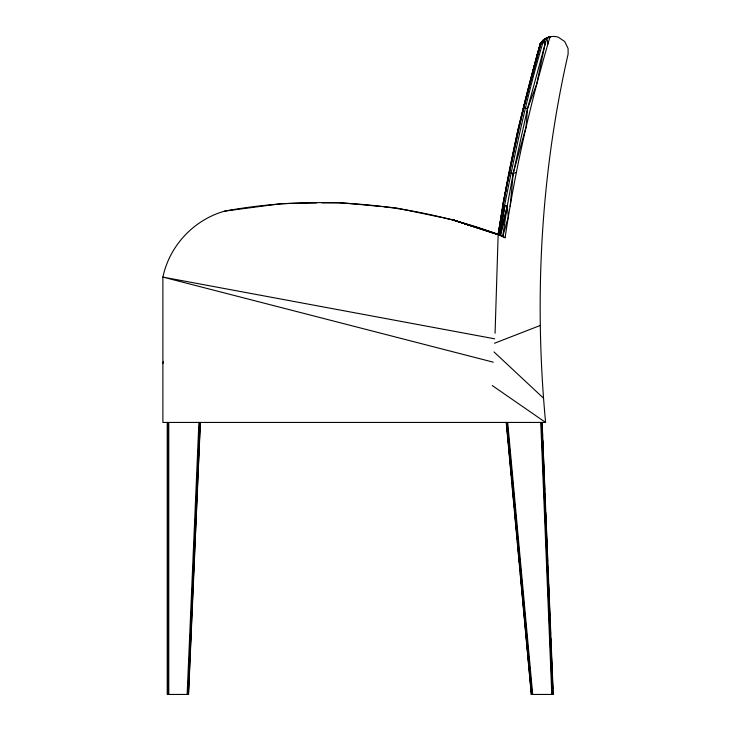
<?xml version="1.0" encoding="UTF-8"?>
<svg xmlns="http://www.w3.org/2000/svg" width="731" height="731" viewBox="0 0 731 731"><rect width="100%" height="100%" fill="white"/><g stroke="black" fill="none" stroke-linecap="round" stroke-linejoin="round"><path stroke-width="1.1" d="M443.498 217.838L452.306 219.684L498.158 234.368L502.764 236.451L507.259 205.914L513.208 173.402L527.526 108.608L536.718 84.001L545.225 43.156L541.333 42.279L540.31 43.805L543.681 39.821L550.05 36.687C530.523 102.578 515.081 169.72 505.094 237.73L498.158 234.368C411.105 202.478 315.966 194.382 224.773 211.095C193.825 219.766 169.555 245.643 162.885 277.086L162.885 422.436L545.591 422.436C534.05 299.445 540.62 174.618 568.115 54.076L568.078 48.465L564.716 41.566L558.393 37.217C551.622 35.024 543.873 37.555 540.31 43.805L517.813 129.88L502.992 203.958L498.158 234.368L495.07 333.254M187.145 694.45L198.905 422.436M187.876 694.45L199.645 422.436M188.232 693.308L188.534 686.482M188.973 676.239L189.265 669.413M189.713 659.17L190.005 652.335M190.453 642.092L190.745 635.266M191.138 626.165L191.431 619.331M191.878 609.087L192.226 601.12M192.619 592.019L192.957 584.051M193.349 574.941L193.651 568.115M194.09 557.872L194.391 551.046M194.83 540.803L195.122 533.968M195.515 524.867L195.862 516.899M196.255 507.798L196.602 499.83M196.995 490.72L197.288 483.895M197.736 473.651L198.074 465.684M198.476 456.573L198.768 449.748M199.207 439.505L199.508 432.679M188.415 694.45L200.267 422.436M200.376 422.436L188.571 694.45L167.298 694.45L167.298 422.436M550.05 36.687L543.782 39.748L545.225 43.156L543.873 39.657L546.797 37.811L527.526 108.608L526.092 126.719L513.208 173.402L510.174 206.416M498.962 232.275L498.542 234.514L498.844 232.321M499.163 230.146C508.063 167.043 523.232 105.036 540.364 43.714L543.681 39.821M498.542 234.514L498.907 232.257M499.3 230.018L499.666 227.77M500.068 225.523L500.433 223.275M504.454 199.691L504.829 197.443M505.788 191.824L506.163 189.576M506.546 187.337L518.526 128.811M498.286 234.423C508.548 170.021 522.336 106.297 540.419 43.622L541.333 42.279L523.67 107.658L509.306 172.644L502.992 203.958L503.339 205.247L498.78 234.624C511.654 170.168 523.999 105.529 542.932 42.489L543.782 39.748L541.077 42.654L533.52 68.997L519.047 126.627M540.291 45.843L541.333 42.279L540.31 43.814L536.929 55.483L523.67 107.658L527.526 108.608M533.52 68.997L540.364 43.714M162.885 363.618L163.506 361.425M502.764 236.451L508.273 217.034L507.259 205.914L503.339 205.247L498.158 234.368L505.094 237.73M540.31 43.814L541.333 42.279M543.234 40.205L541.077 42.654M541.534 42.078L543.782 39.757M544.942 38.99L550.754 36.55L546.55 37.939M494.467 343.25L540.045 325.551M516.25 172.525L513.208 173.402L509.306 172.644M224.773 211.095L281.663 203.602L316.532 202.953M322.152 202.852L339.029 202.533L381.591 206.544M531.209 694.45L553.266 694.45L542.128 422.436L542.594 436.087M383.83 206.754L396.147 207.924L441.296 217.381M494.686 338.818L162.885 277.086L493.288 362.183M497.491 234.231L452.306 219.684L496.559 234.212M497.08 234.194L452.306 219.684L497.098 234.304M492.274 385.566L545.591 422.436M494.001 351.931L543.462 398.139M546.797 37.811L548.003 43.961M507.689 422.436L532.689 694.45M507.122 422.436L532.122 694.45M506.647 422.436L531.647 694.45M506.409 422.436L506.93 428.101M507.14 430.367L507.661 436.032M507.871 438.298L508.392 443.964M508.602 446.239L509.845 459.836M510.055 462.102L510.576 467.767M510.786 470.033L511.307 475.707M511.517 477.973L512.038 483.639M512.248 485.905L512.769 491.57M512.97 493.836L513.491 499.501M513.701 501.768L514.222 507.442M514.432 509.708L514.953 515.373M515.163 517.639L515.684 523.305M515.894 525.571L516.415 531.236M516.616 533.511L517.137 539.176M517.347 541.443L517.868 547.108M518.078 549.374L518.599 555.039M518.809 557.305L519.33 562.98M519.531 565.246L520.052 570.911M520.262 573.177L527.453 651.385M527.663 653.651L531.41 694.45M506.217 422.436L531.318 694.45M542.777 440.647L543.288 453.165M543.517 458.858L544.028 471.376M544.211 475.927L544.759 489.587M544.951 494.138L545.5 507.798M545.682 512.349L546.24 526M546.423 530.56L546.98 544.211M547.163 548.771L547.674 561.289M547.903 566.982L548.405 579.5M548.597 584.051L549.191 598.844M549.328 602.262L549.886 615.922M550.068 620.473L550.626 634.124M550.808 638.684L551.357 652.335M551.549 656.895L552.051 669.413M552.28 675.106L552.837 688.757M541.808 422.436L552.837 694.45M541.333 422.436L552.353 694.45M540.766 422.436L551.795 694.45M168.77 422.436L168.77 694.45M168.029 422.436L168.029 694.45M167.49 422.436L167.49 694.45M504.911 205.512L500.269 235.263L507.259 205.914L500.634 235.419L498.158 234.368L499.099 234.752L504.911 205.512"/></g></svg>
